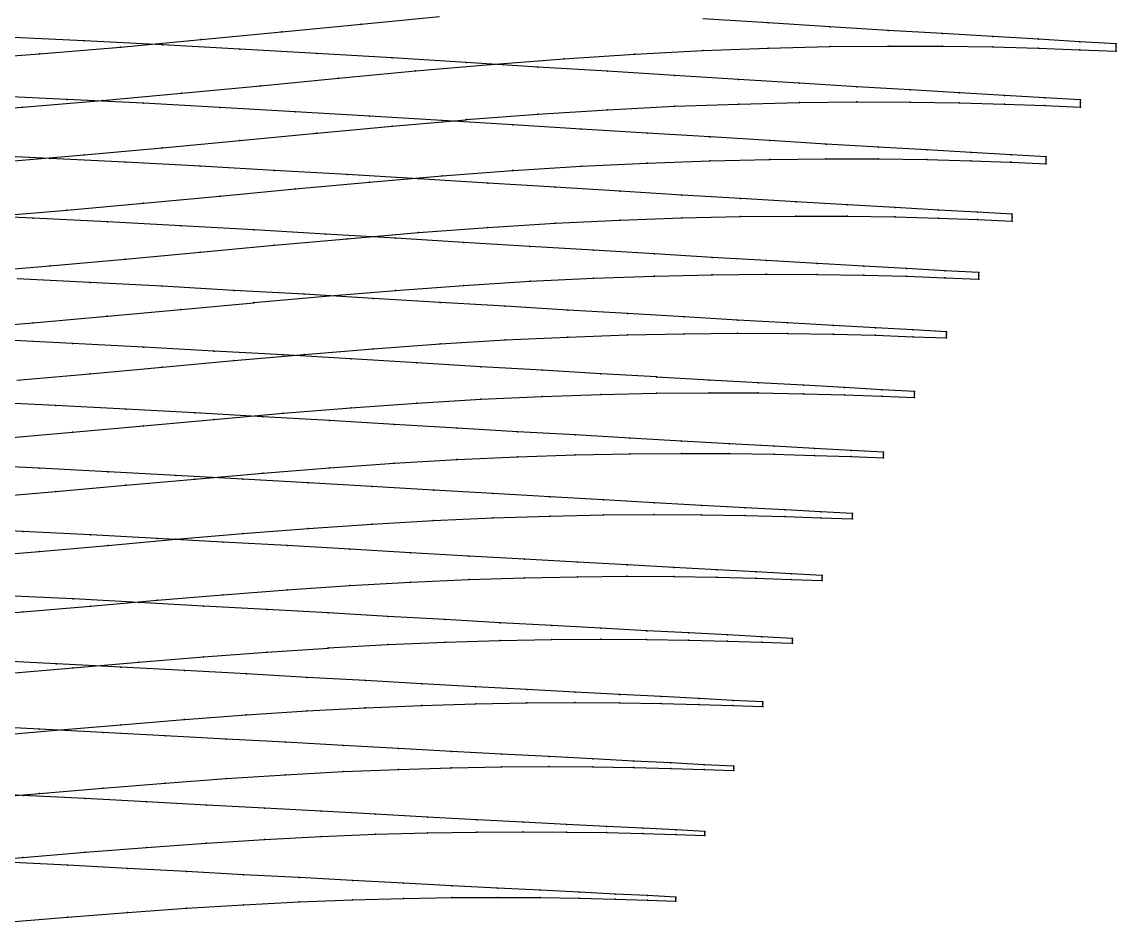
# Model space of a CAD drawing. Extents: x 0 to 4.67, y -4.5 to 1.66.
# Drawn here: x 1.291 to 2.391, y -2.957 to -2.052 of the extents above; entities that cross this region are included whole.
import ezdxf

# ---------------------------------------------------------------- set-up
doc = ezdxf.new("R2010")
doc.units = 0
doc.layers.get('0').update_dxf_attribs({"linetype": 'CONTINUOUS'})

msp = doc.modelspace()

# ---------------------------------------------------------------- linework, layer by layer
at = {"color": 4}
for points in [[(1.2121, -2.1437), (1.2918, -2.1379), (1.2919, -2.1379), (1.3718, -2.1312), (1.3719, -2.1312), (1.4517, -2.1239), (1.4517, -2.1239), (1.5311, -2.1163), (1.5311, -2.1163), (1.6095, -2.1087), (1.6096, -2.1087), (1.6867, -2.1014), (1.6868, -2.1014), (1.7623, -2.0949), (1.7624, -2.0949), (1.8359, -2.0892), (1.8359, -2.0892), (1.9071, -2.0845), (1.9072, -2.0845), (1.9756, -2.081), (1.9757, -2.081), (2.0412, -2.0785), (2.0412, -2.0785), (2.1033, -2.077), (2.1034, -2.077), (2.1619, -2.0764), (2.162, -2.0764), (2.2165, -2.0765), (2.2166, -2.0765), (2.267, -2.0773), (2.267, -2.0773), (2.313, -2.0785), (2.3131, -2.0785), (2.3544, -2.0801), (2.3545, -2.0801), (2.391, -2.0817), (2.391, -2.0773), (2.391, -2.0741), (2.3545, -2.072), (2.3131, -2.0695), (2.267, -2.0668), (2.267, -2.0668), (2.2166, -2.0638), (2.2166, -2.0638), (2.162, -2.0606), (2.162, -2.0606), (2.1034, -2.057), (2.1034, -2.057), (2.0412, -2.0531), (2.0412, -2.0531), (1.9757, -2.049)], [(1.2277, -2.0903), (1.3088, -2.0843), (1.3089, -2.0843), (1.3902, -2.0774), (1.3903, -2.0774), (1.4715, -2.0699), (1.4716, -2.0699), (1.5523, -2.0621), (1.5524, -2.0621), (1.6322, -2.0543), (1.6322, -2.0543), (1.7108, -2.0468)], [(1.2753, -2.1923), (1.3538, -2.1858), (1.3539, -2.1858), (1.4323, -2.1787), (1.4324, -2.1787), (1.5103, -2.1713), (1.5104, -2.1713), (1.5874, -2.1639), (1.5875, -2.1639), (1.6633, -2.1568), (1.6634, -2.1568), (1.7375, -2.1505), (1.7376, -2.1504), (1.8098, -2.1449), (1.8099, -2.1449), (1.8799, -2.1404), (1.8799, -2.1404), (1.9472, -2.137), (1.9473, -2.137), (2.0116, -2.1347), (2.0116, -2.1347), (2.0727, -2.1332), (2.0727, -2.1332), (2.1302, -2.1326), (2.1303, -2.1326), (2.1839, -2.1327), (2.1839, -2.1327), (2.2334, -2.1335), (2.2335, -2.1335), (2.2787, -2.1347), (2.2788, -2.1347), (2.3194, -2.1362), (2.3194, -2.1362), (2.3554, -2.1378), (2.3554, -2.1335), (2.3554, -2.1305), (2.3194, -2.1284), (2.2788, -2.126), (2.2335, -2.1234), (2.2335, -2.1234), (2.184, -2.1205), (2.1839, -2.1205), (2.1303, -2.1173), (2.1303, -2.1173), (2.0727, -2.1138), (2.0727, -2.1138), (2.0116, -2.11), (2.0116, -2.11), (1.9473, -2.106), (1.9473, -2.106), (1.8799, -2.1018), (1.8799, -2.1018), (1.8099, -2.0975), (1.8099, -2.0975), (1.7376, -2.093), (1.7376, -2.093), (1.6634, -2.0884), (1.6634, -2.0884), (1.5875, -2.0839), (1.5875, -2.0839), (1.5104, -2.0795), (1.5104, -2.0795), (1.4324, -2.0752), (1.4324, -2.0752), (1.3539, -2.0711), (1.3539, -2.0711), (1.2753, -2.0674)], [(1.2592, -2.2478), (1.3364, -2.2414), (1.3364, -2.2414), (1.4135, -2.2345), (1.4136, -2.2345), (1.4902, -2.2273), (1.4902, -2.2273), (1.566, -2.2201), (1.566, -2.2201), (1.6405, -2.2132), (1.6406, -2.2132), (1.7135, -2.207), (1.7136, -2.207), (1.7845, -2.2016), (1.7846, -2.2016), (1.8533, -2.1973), (1.8534, -2.1973), (1.9195, -2.194), (1.9196, -2.194), (1.9828, -2.1917), (1.9828, -2.1917), (2.0428, -2.1903), (2.0429, -2.1903), (2.0994, -2.1897), (2.0994, -2.1897), (2.1521, -2.1898), (2.1522, -2.1898), (2.2008, -2.1906), (2.2009, -2.1906), (2.2453, -2.1918), (2.2454, -2.1918), (2.2853, -2.1933), (2.2854, -2.1933), (2.3207, -2.1948), (2.3207, -2.1907), (2.3207, -2.1877), (2.2854, -2.1857), (2.2454, -2.1834), (2.2009, -2.1808), (2.2009, -2.1808), (2.1522, -2.178), (2.1522, -2.178), (2.0995, -2.1749), (2.0994, -2.1749), (2.0429, -2.1715), (2.0429, -2.1715), (1.9829, -2.1678), (1.9828, -2.1678), (1.9196, -2.1639), (1.9196, -2.1639), (1.8534, -2.1599), (1.8534, -2.1599), (1.7846, -2.1556), (1.7846, -2.1556), (1.7136, -2.1512), (1.7136, -2.1512), (1.6406, -2.1468), (1.6406, -2.1468), (1.566, -2.1424), (1.566, -2.1424), (1.4903, -2.1381), (1.4902, -2.1381), (1.4136, -2.1339), (1.4136, -2.1339), (1.3365, -2.13), (1.3364, -2.13), (1.2592, -2.1263)], [(1.2433, -2.3037), (1.3192, -2.2975), (1.3193, -2.2975), (1.395, -2.2908), (1.3951, -2.2908), (1.4703, -2.2837), (1.4704, -2.2837), (1.5448, -2.2767), (1.5449, -2.2767), (1.6181, -2.2701), (1.6181, -2.2701), (1.6898, -2.264), (1.6899, -2.264), (1.7596, -2.2588), (1.7597, -2.2588), (1.8272, -2.2546), (1.8273, -2.2546), (1.8922, -2.2514), (1.8923, -2.2514), (1.9544, -2.2492), (1.9545, -2.2492), (2.0134, -2.2479), (2.0135, -2.2479), (2.069, -2.2473), (2.0691, -2.2473), (2.1208, -2.2475), (2.1209, -2.2475), (2.1687, -2.2482), (2.1688, -2.2482), (2.2124, -2.2494), (2.2125, -2.2494), (2.2517, -2.2508), (2.2518, -2.2508), (2.2865, -2.2523), (2.2865, -2.2483), (2.2865, -2.2455), (2.2518, -2.2435), (2.2125, -2.2413), (2.1688, -2.2388), (2.1688, -2.2388), (2.1209, -2.2361), (2.1209, -2.2361), (2.0691, -2.233), (2.0691, -2.233), (2.0135, -2.2297), (2.0135, -2.2297), (1.9545, -2.2262), (1.9545, -2.2262), (1.8923, -2.2224), (1.8923, -2.2224), (1.8273, -2.2184), (1.8273, -2.2184), (1.7597, -2.2143), (1.7597, -2.2143), (1.6899, -2.21), (1.6899, -2.21), (1.6182, -2.2057), (1.6181, -2.2057), (1.5449, -2.2014), (1.5449, -2.2014), (1.4704, -2.1972), (1.4704, -2.1972), (1.3951, -2.1931), (1.3951, -2.1931), (1.3193, -2.1893), (1.3193, -2.1893), (1.2434, -2.1857)], [(1.228, -2.3606), (1.3025, -2.3546), (1.3026, -2.3546), (1.377, -2.348), (1.3771, -2.348), (1.451, -2.3412), (1.4511, -2.3412), (1.5243, -2.3344), (1.5243, -2.3343), (1.5963, -2.3279), (1.5963, -2.3279), (1.6667, -2.322), (1.6668, -2.322), (1.7354, -2.317), (1.7354, -2.317), (1.8018, -2.3129), (1.8019, -2.3129), (1.8657, -2.3098), (1.8658, -2.3098), (1.9268, -2.3077), (1.9269, -2.3077), (1.9848, -2.3064), (1.9849, -2.3064), (2.0394, -2.3058), (2.0395, -2.3058), (2.0904, -2.306), (2.0905, -2.306), (2.1374, -2.3068), (2.1375, -2.3068), (2.1804, -2.3079), (2.1805, -2.3079), (2.219, -2.3093), (2.2191, -2.3093), (2.2532, -2.3107), (2.2532, -2.3069), (2.2532, -2.3042), (2.2191, -2.3023), (2.1805, -2.3001), (2.1375, -2.2977), (2.1375, -2.2977), (2.0905, -2.295), (2.0905, -2.295), (2.0395, -2.2921), (2.0395, -2.2921), (1.9849, -2.2889), (1.9849, -2.2889), (1.9269, -2.2854), (1.9269, -2.2854), (1.8658, -2.2817), (1.8658, -2.2817), (1.8019, -2.2778), (1.8019, -2.2778), (1.7354, -2.2738), (1.7354, -2.2738), (1.6668, -2.2697), (1.6668, -2.2697), (1.5963, -2.2655), (1.5963, -2.2655), (1.5243, -2.2613), (1.5243, -2.2613), (1.4511, -2.2572), (1.4511, -2.2572), (1.3771, -2.2532), (1.3771, -2.2532), (1.3026, -2.2495), (1.3026, -2.2495), (1.228, -2.246)], [(1.2862, -2.4124), (1.3594, -2.406), (1.3595, -2.406), (1.4322, -2.3994), (1.4322, -2.3994), (1.5041, -2.3927), (1.5042, -2.3927), (1.5749, -2.3865), (1.575, -2.3864), (1.6442, -2.3808), (1.6442, -2.3808), (1.7116, -2.3759), (1.7117, -2.3759), (1.7769, -2.3719), (1.777, -2.3719), (1.8397, -2.369), (1.8398, -2.369), (1.8998, -2.3669), (1.8999, -2.3669), (1.9568, -2.3657), (1.9569, -2.3657), (2.0105, -2.3652), (2.0105, -2.3652), (2.0606, -2.3653), (2.0606, -2.3653), (2.1068, -2.3661), (2.1069, -2.3661), (2.149, -2.3672), (2.1491, -2.3672), (2.187, -2.3686), (2.187, -2.3686), (2.2206, -2.3699), (2.2206, -2.3663), (2.2206, -2.3637), (2.187, -2.3618), (2.1491, -2.3597), (2.1069, -2.3573), (2.1069, -2.3573), (2.0606, -2.3548), (2.0606, -2.3548), (2.0106, -2.3519), (2.0105, -2.3519), (1.9569, -2.3487), (1.9569, -2.3487), (1.8999, -2.3454), (1.8999, -2.3454), (1.8398, -2.3418), (1.8398, -2.3418), (1.777, -2.338), (1.777, -2.338), (1.7117, -2.3341), (1.7117, -2.3341), (1.6442, -2.3301), (1.6442, -2.3301), (1.575, -2.326), (1.575, -2.326), (1.5042, -2.322), (1.5042, -2.322), (1.4323, -2.3179), (1.4322, -2.3179), (1.3595, -2.3141), (1.3595, -2.3141), (1.2863, -2.3104)], [(1.2702, -2.4708), (1.3421, -2.4646), (1.3421, -2.4646), (1.4136, -2.4581), (1.4136, -2.4581), (1.4843, -2.4517), (1.4843, -2.4517), (1.5538, -2.4456), (1.5539, -2.4456), (1.6219, -2.4401), (1.622, -2.44), (1.6882, -2.4353), (1.6883, -2.4353), (1.7524, -2.4315), (1.7525, -2.4315), (1.8141, -2.4286), (1.8142, -2.4286), (1.8732, -2.4267), (1.8732, -2.4267), (1.9292, -2.4255), (1.9292, -2.4255), (1.9819, -2.425), (1.982, -2.425), (2.0312, -2.4252), (2.0312, -2.4252), (2.0766, -2.4259), (2.0767, -2.4259), (2.1181, -2.427), (2.1182, -2.427), (2.1554, -2.4283), (2.1555, -2.4283), (2.1884, -2.4296), (2.1884, -2.4262), (2.1884, -2.4237), (2.1555, -2.4219), (2.1182, -2.4198), (2.0767, -2.4175), (2.0767, -2.4175), (2.0312, -2.415), (2.0312, -2.415), (1.982, -2.4122), (1.982, -2.4122), (1.9293, -2.4092), (1.9292, -2.4091), (1.8732, -2.4059), (1.8732, -2.4059), (1.8142, -2.4024), (1.8142, -2.4024), (1.7525, -2.3988), (1.7525, -2.3988), (1.6883, -2.3949), (1.6883, -2.3949), (1.622, -2.391), (1.622, -2.391), (1.5539, -2.387), (1.5539, -2.387), (1.4844, -2.3831), (1.4843, -2.3831), (1.4137, -2.3792), (1.4136, -2.3792), (1.3421, -2.3754), (1.3421, -2.3754), (1.2702, -2.3719)], [(1.2545, -2.5302), (1.3252, -2.5242), (1.3253, -2.5242), (1.3955, -2.5179), (1.3956, -2.5179), (1.465, -2.5117), (1.465, -2.5117), (1.5334, -2.5058), (1.5334, -2.5058), (1.6003, -2.5004), (1.6004, -2.5004), (1.6654, -2.4959), (1.6655, -2.4958), (1.7285, -2.4922), (1.7286, -2.4921), (1.7892, -2.4894), (1.7893, -2.4894), (1.8472, -2.4875), (1.8473, -2.4875), (1.9023, -2.4863), (1.9024, -2.4863), (1.9542, -2.4859), (1.9542, -2.4859), (2.0025, -2.4861), (2.0026, -2.4861), (2.0472, -2.4868), (2.0473, -2.4868), (2.088, -2.4879), (2.088, -2.4879), (2.1246, -2.4892), (2.1247, -2.4892), (2.1571, -2.4904), (2.1571, -2.4871), (2.1571, -2.4847), (2.1247, -2.483), (2.088, -2.481), (2.0473, -2.4787), (2.0473, -2.4787), (2.0026, -2.4763), (2.0026, -2.4763), (1.9542, -2.4736), (1.9542, -2.4736), (1.9024, -2.4706), (1.9024, -2.4706), (1.8473, -2.4674), (1.8473, -2.4674), (1.7893, -2.4641), (1.7893, -2.4641), (1.7286, -2.4605), (1.7286, -2.4605), (1.6655, -2.4568), (1.6655, -2.4568), (1.6004, -2.453), (1.6004, -2.453), (1.5334, -2.4491), (1.5334, -2.4491), (1.4651, -2.4453), (1.465, -2.4453), (1.3956, -2.4415), (1.3956, -2.4415), (1.3253, -2.4378), (1.3253, -2.4378), (1.2546, -2.4343)], [(1.2391, -2.5903), (1.3086, -2.5845), (1.3087, -2.5845), (1.3777, -2.5784), (1.3777, -2.5784), (1.446, -2.5723), (1.446, -2.5723), (1.5132, -2.5666), (1.5132, -2.5666), (1.5789, -2.5614), (1.579, -2.5614), (1.643, -2.557), (1.643, -2.557), (1.705, -2.5534), (1.705, -2.5534), (1.7646, -2.5508), (1.7647, -2.5507), (1.8217, -2.5489), (1.8217, -2.5489), (1.8758, -2.5478), (1.8758, -2.5478), (1.9267, -2.5474), (1.9268, -2.5474), (1.9743, -2.5476), (1.9743, -2.5476), (2.0182, -2.5483), (2.0183, -2.5483), (2.0583, -2.5494), (2.0583, -2.5494), (2.0943, -2.5506), (2.0944, -2.5506), (2.1262, -2.5518), (2.1262, -2.5487), (2.1262, -2.5464), (2.0944, -2.5447), (2.0583, -2.5427), (2.0183, -2.5406), (2.0183, -2.5406), (1.9744, -2.5382), (1.9743, -2.5382), (1.9268, -2.5356), (1.9268, -2.5356), (1.8759, -2.5327), (1.8758, -2.5327), (1.8217, -2.5296), (1.8217, -2.5296), (1.7647, -2.5263), (1.7647, -2.5263), (1.7051, -2.5229), (1.705, -2.5229), (1.6431, -2.5193), (1.643, -2.5193), (1.579, -2.5156), (1.579, -2.5156), (1.5133, -2.5118), (1.5132, -2.5118), (1.4461, -2.5081), (1.446, -2.508), (1.3778, -2.5044), (1.3777, -2.5044), (1.3087, -2.5008), (1.3087, -2.5008), (1.2392, -2.4974)], [(1.2239, -2.651), (1.2922, -2.6454), (1.2922, -2.6454), (1.3601, -2.6394), (1.3601, -2.6394), (1.4272, -2.6336), (1.4273, -2.6336), (1.4933, -2.628), (1.4933, -2.628), (1.5579, -2.623), (1.5579, -2.623), (1.6208, -2.6187), (1.6209, -2.6187), (1.6818, -2.6153), (1.6818, -2.6153), (1.7404, -2.6127), (1.7404, -2.6127), (1.7964, -2.6109), (1.7965, -2.6109), (1.8496, -2.6099), (1.8497, -2.6099), (1.8997, -2.6095), (1.8997, -2.6095), (1.9464, -2.6097), (1.9465, -2.6097), (1.9896, -2.6104), (1.9896, -2.6104), (2.0289, -2.6115), (2.029, -2.6115), (2.0643, -2.6126), (2.0644, -2.6126), (2.0957, -2.6138), (2.0957, -2.6108), (2.0957, -2.6086), (2.0644, -2.6069), (2.029, -2.6051), (1.9896, -2.603), (1.9896, -2.603), (1.9465, -2.6007), (1.9465, -2.6007), (1.8998, -2.5981), (1.8997, -2.5981), (1.8497, -2.5953), (1.8497, -2.5953), (1.7965, -2.5923), (1.7965, -2.5923), (1.7404, -2.5892), (1.7404, -2.5892), (1.6818, -2.5858), (1.6818, -2.5858), (1.6209, -2.5823), (1.6209, -2.5823), (1.558, -2.5787), (1.5579, -2.5787), (1.4933, -2.5751), (1.4933, -2.5751), (1.4273, -2.5714), (1.4273, -2.5714), (1.3602, -2.5678), (1.3601, -2.5678), (1.2923, -2.5643), (1.2922, -2.5643), (1.224, -2.5611)], [(1.2762, -2.7074), (1.3429, -2.7016), (1.3429, -2.7016), (1.4088, -2.6959), (1.4089, -2.6959), (1.4737, -2.6905), (1.4738, -2.6905), (1.5373, -2.6857), (1.5373, -2.6857), (1.5991, -2.6816), (1.5992, -2.6815), (1.659, -2.6782), (1.6591, -2.6782), (1.7166, -2.6758), (1.7167, -2.6757), (1.7717, -2.6741), (1.7717, -2.6741), (1.8239, -2.6731), (1.824, -2.6731), (1.8732, -2.6727), (1.8732, -2.6727), (1.9191, -2.673), (1.9191, -2.673), (1.9615, -2.6736), (1.9616, -2.6736), (2.0002, -2.6746), (2.0003, -2.6746), (2.035, -2.6758), (2.0351, -2.6758), (2.0658, -2.6769), (2.0658, -2.6741), (2.0658, -2.672), (2.0351, -2.6704), (2.0003, -2.6685), (1.9616, -2.6665), (1.9616, -2.6665), (1.9192, -2.6643), (1.9191, -2.6643), (1.8732, -2.6618), (1.8732, -2.6618), (1.824, -2.6591), (1.824, -2.6591), (1.7718, -2.6562), (1.7717, -2.6562), (1.7167, -2.6531), (1.7167, -2.6531), (1.6591, -2.6498), (1.6591, -2.6498), (1.5992, -2.6464), (1.5992, -2.6464), (1.5373, -2.6429), (1.5373, -2.6429), (1.4738, -2.6394), (1.4738, -2.6394), (1.4089, -2.6358), (1.4089, -2.6358), (1.343, -2.6323), (1.3429, -2.6323), (1.2762, -2.629)], [(1.2603, -2.7699), (1.3258, -2.7643), (1.3258, -2.7643), (1.3906, -2.7588), (1.3907, -2.7588), (1.4544, -2.7536), (1.4545, -2.7536), (1.5168, -2.7489), (1.5169, -2.7489), (1.5776, -2.7449), (1.5776, -2.7449), (1.6364, -2.7417), (1.6365, -2.7417), (1.693, -2.7393), (1.6931, -2.7393), (1.7471, -2.7377), (1.7472, -2.7377), (1.7985, -2.7368), (1.7986, -2.7368), (1.8469, -2.7365), (1.8469, -2.7365), (1.892, -2.7367), (1.892, -2.7367), (1.9337, -2.7374), (1.9337, -2.7374), (1.9717, -2.7383), (1.9717, -2.7383), (2.0059, -2.7395), (2.0059, -2.7395), (2.0361, -2.7405), (2.0361, -2.7378), (2.0361, -2.7358), (2.0059, -2.7343), (1.9717, -2.7325), (1.9337, -2.7305), (1.9337, -2.7305), (1.8921, -2.7283), (1.892, -2.7283), (1.8469, -2.726), (1.8469, -2.726), (1.7986, -2.7233), (1.7986, -2.7233), (1.7472, -2.7205), (1.7472, -2.7205), (1.6931, -2.7175), (1.6931, -2.7175), (1.6365, -2.7144), (1.6365, -2.7144), (1.5777, -2.7111), (1.5776, -2.7111), (1.5169, -2.7077), (1.5169, -2.7077), (1.4545, -2.7042), (1.4545, -2.7042), (1.3907, -2.7008), (1.3907, -2.7008), (1.3259, -2.6974), (1.3258, -2.6974), (1.2603, -2.6941)], [(1.2446, -2.8332), (1.3089, -2.8278), (1.309, -2.8278), (1.3726, -2.8224), (1.3726, -2.8224), (1.4352, -2.8174), (1.4353, -2.8174), (1.4966, -2.8129), (1.4966, -2.8128), (1.5563, -2.809), (1.5563, -2.809), (1.6141, -2.8059), (1.6141, -2.8059), (1.6697, -2.8036), (1.6698, -2.8036), (1.7228, -2.8021), (1.7229, -2.8021), (1.7733, -2.8012), (1.7734, -2.8012), (1.8208, -2.8009), (1.8209, -2.8009), (1.8652, -2.8011), (1.8652, -2.8011), (1.9061, -2.8018), (1.9062, -2.8018), (1.9434, -2.8028), (1.9435, -2.8028), (1.977, -2.8038), (1.9771, -2.8038), (2.0068, -2.8049), (2.0068, -2.8023), (2.0068, -2.8004), (1.9771, -2.7989), (1.9435, -2.7972), (1.9062, -2.7953), (1.9062, -2.7953), (1.8652, -2.7931), (1.8652, -2.7931), (1.8209, -2.7908), (1.8209, -2.7908), (1.7734, -2.7883), (1.7734, -2.7883), (1.7229, -2.7856), (1.7229, -2.7856), (1.6698, -2.7827), (1.6698, -2.7827), (1.6141, -2.7796), (1.6141, -2.7796), (1.5563, -2.7764), (1.5563, -2.7764), (1.4966, -2.7731), (1.4966, -2.7731), (1.4353, -2.7698), (1.4353, -2.7698), (1.3727, -2.7664), (1.3726, -2.7664), (1.309, -2.7631), (1.309, -2.7631), (1.2446, -2.7599)], [(1.2289, -2.8974), (1.2922, -2.8922), (1.2922, -2.8922), (1.3547, -2.887), (1.3548, -2.887), (1.4163, -2.8822), (1.4163, -2.8822), (1.4765, -2.8778), (1.4766, -2.8778), (1.5351, -2.8741), (1.5352, -2.8741), (1.5919, -2.8711), (1.592, -2.8711), (1.6465, -2.8689), (1.6466, -2.8689), (1.6988, -2.8674), (1.6988, -2.8674), (1.7483, -2.8666), (1.7484, -2.8666), (1.795, -2.8663), (1.7951, -2.8663), (1.8385, -2.8666), (1.8386, -2.8666), (1.8788, -2.8672), (1.8788, -2.8672), (1.9154, -2.8681), (1.9155, -2.8681), (1.9484, -2.8692), (1.9485, -2.8692), (1.9776, -2.8702), (1.9776, -2.8678), (1.9776, -2.866), (1.9485, -2.8645), (1.9155, -2.8628), (1.8788, -2.861), (1.8788, -2.861), (1.8386, -2.8589), (1.8386, -2.8589), (1.7951, -2.8567), (1.7951, -2.8567), (1.7484, -2.8542), (1.7484, -2.8542), (1.6988, -2.8516), (1.6988, -2.8516), (1.6466, -2.8488), (1.6466, -2.8488), (1.592, -2.8458), (1.592, -2.8458), (1.5352, -2.8427), (1.5352, -2.8427), (1.4766, -2.8395), (1.4766, -2.8395), (1.4163, -2.8362), (1.4163, -2.8362), (1.3548, -2.833), (1.3548, -2.833), (1.2922, -2.8298), (1.2922, -2.8298), (1.229, -2.8267)], [(1.2755, -2.9572), (1.3369, -2.9522), (1.3369, -2.9522), (1.3973, -2.9475), (1.3974, -2.9475), (1.4565, -2.9433), (1.4565, -2.9432), (1.514, -2.9397), (1.5141, -2.9397), (1.5698, -2.9368), (1.5699, -2.9368), (1.6234, -2.9347), (1.6235, -2.9347), (1.6747, -2.9333), (1.6748, -2.9333), (1.7234, -2.9325), (1.7234, -2.9325), (1.7692, -2.9323), (1.7693, -2.9323), (1.812, -2.9325), (1.812, -2.9325), (1.8515, -2.9332), (1.8515, -2.9332), (1.8875, -2.9341), (1.8876, -2.9341), (1.9199, -2.9351), (1.92, -2.9351), (1.9486, -2.936), (1.9486, -2.9337), (1.9486, -2.932), (1.92, -2.9306), (1.8876, -2.929), (1.8515, -2.9272), (1.8515, -2.9272), (1.812, -2.9252), (1.812, -2.9252), (1.7693, -2.9231), (1.7693, -2.9231), (1.7235, -2.9207), (1.7234, -2.9207), (1.6748, -2.9181), (1.6748, -2.9181), (1.6235, -2.9154), (1.6235, -2.9154), (1.5699, -2.9125), (1.5699, -2.9125), (1.5141, -2.9095), (1.5141, -2.9095), (1.4565, -2.9064), (1.4565, -2.9064), (1.3974, -2.9033), (1.3974, -2.9033), (1.337, -2.9001), (1.3369, -2.9001), (1.2755, -2.897)]]:
    msp.add_lwpolyline(points, dxfattribs=at)
at = {"color": 2}
for p in [(1.6322, -2.0543, 36.2196), (1.6322, -2.0543, 36.2196), (2.0412, -2.0531, 37.1762), (2.0412, -2.0531, 37.1762), (1.5523, -2.0621, 36.2196), (1.5524, -2.0621, 36.2196), (2.1034, -2.057, 37.1762), (2.1034, -2.057, 37.1762), (2.162, -2.0606, 37.1762), (2.162, -2.0606, 37.1762), (2.2166, -2.0638, 37.1762), (2.2166, -2.0638, 37.1762), (2.267, -2.0668, 37.1762), (2.267, -2.0668, 37.1762), (1.3539, -2.0711, 38.1453), (1.3539, -2.0711, 38.1453), (1.3902, -2.0774, 36.2196), (1.3903, -2.0774, 36.2196), (1.4324, -2.0752, 38.1453), (1.4324, -2.0752, 38.1453), (1.4715, -2.0699, 36.2196), (1.4716, -2.0699, 36.2196), (2.0412, -2.0785, 37.1762), (2.0412, -2.0785, 37.1762), (2.1033, -2.077, 37.1762), (2.1034, -2.077, 37.1762), (2.1619, -2.0764, 37.1762), (2.162, -2.0764, 37.1762), (2.2165, -2.0765, 37.1762), (2.2166, -2.0765, 37.1762), (2.267, -2.0773, 37.1762), (2.267, -2.0773, 37.1762), (2.313, -2.0785, 37.1762), (2.3131, -2.0695, 37.1762), (2.3131, -2.0785, 37.1762), (2.3545, -2.072, 37.1762), (2.391, -2.0741, 37.1762), (2.391, -2.0773, 37.1762), (1.3088, -2.0843, 36.2196), (1.3089, -2.0843, 36.2196), (1.5104, -2.0795, 38.1453), (1.5104, -2.0795, 38.1453), (1.5875, -2.0839, 38.1453), (1.5875, -2.0839, 38.1453), (1.6634, -2.0884, 38.1453), (1.6634, -2.0884, 38.1453), (1.8359, -2.0892, 37.1762), (1.8359, -2.0892, 37.1762), (1.9071, -2.0845, 37.1762), (1.9072, -2.0845, 37.1762), (1.9756, -2.081, 37.1762), (1.9757, -2.081, 37.1762), (2.3544, -2.0801, 37.1762), (2.3545, -2.0801, 37.1762), (2.391, -2.0817, 37.1762), (1.7376, -2.093, 38.1453), (1.7376, -2.093, 38.1453), (1.7623, -2.0949, 37.1762), (1.7624, -2.0949, 37.1762), (1.8099, -2.0975, 38.1453), (1.8099, -2.0975, 38.1453), (1.6095, -2.1087, 37.1762), (1.6096, -2.1087, 37.1762), (1.6867, -2.1014, 37.1762), (1.6868, -2.1014, 37.1762), (1.8799, -2.1018, 38.1453), (1.8799, -2.1018, 38.1453), (1.9473, -2.106, 38.1453), (1.9473, -2.106, 38.1453), (2.0116, -2.11, 38.1453), (2.0116, -2.11, 38.1453), (1.5311, -2.1163, 37.1762), (1.5311, -2.1163, 37.1762), (2.0727, -2.1138, 38.1453), (2.0727, -2.1138, 38.1453), (2.1303, -2.1173, 38.1453), (2.1303, -2.1173, 38.1453), (2.1839, -2.1205, 38.1453), (2.184, -2.1205, 38.1453), (1.3364, -2.13, 39.1268), (1.3365, -2.13, 39.1268), (1.3718, -2.1312, 37.1762), (1.3719, -2.1312, 37.1762), (1.4517, -2.1239, 37.1762), (1.4517, -2.1239, 37.1762), (2.0727, -2.1332, 38.1453), (2.0727, -2.1332, 38.1453), (2.1302, -2.1326, 38.1453), (2.1303, -2.1326, 38.1453), (2.1839, -2.1327, 38.1453), (2.1839, -2.1327, 38.1453), (2.2334, -2.1335, 38.1453), (2.2335, -2.1234, 38.1453), (2.2335, -2.1234, 38.1453), (2.2335, -2.1335, 38.1453), (2.2788, -2.126, 38.1453), (2.3194, -2.1284, 38.1453), (2.3554, -2.1305, 38.1453), (2.3554, -2.1335, 38.1453), (1.2918, -2.1379, 37.1762), (1.2919, -2.1379, 37.1762), (1.4136, -2.1339, 39.1268), (1.4136, -2.1339, 39.1268), (1.4902, -2.1381, 39.1268), (1.4903, -2.1381, 39.1268), (1.566, -2.1424, 39.1268), (1.566, -2.1424, 39.1268), (1.8799, -2.1404, 38.1453), (1.8799, -2.1404, 38.1453), (1.9472, -2.137, 38.1453), (1.9473, -2.137, 38.1453), (2.0116, -2.1347, 38.1453), (2.0116, -2.1347, 38.1453), (2.2787, -2.1347, 38.1453), (2.2788, -2.1347, 38.1453), (2.3194, -2.1362, 38.1453), (2.3194, -2.1362, 38.1453), (2.3554, -2.1378, 38.1453), (1.6406, -2.1468, 39.1268), (1.6406, -2.1468, 39.1268), (1.7136, -2.1512, 39.1268), (1.7136, -2.1512, 39.1268), (1.7375, -2.1505, 38.1453), (1.7376, -2.1504, 38.1453), (1.7846, -2.1556, 39.1268), (1.7846, -2.1556, 39.1268), (1.8098, -2.1449, 38.1453), (1.8099, -2.1449, 38.1453), (1.5874, -2.1639, 38.1453), (1.5875, -2.1639, 38.1453), (1.6633, -2.1568, 38.1453), (1.6634, -2.1568, 38.1453), (1.8534, -2.1599, 39.1268), (1.8534, -2.1599, 39.1268), (1.9196, -2.1639, 39.1268), (1.9196, -2.1639, 39.1268), (1.5103, -2.1713, 38.1453), (1.5104, -2.1713, 38.1453), (1.9828, -2.1678, 39.1268), (1.9829, -2.1678, 39.1268), (2.0429, -2.1715, 39.1268), (2.0429, -2.1715, 39.1268), (2.0994, -2.1749, 39.1268), (2.0995, -2.1749, 39.1268), (1.3538, -2.1858, 38.1453), (1.3539, -2.1858, 38.1453), (1.4323, -2.1787, 38.1453), (1.4324, -2.1787, 38.1453), (2.1522, -2.178, 39.1268), (2.1522, -2.178, 39.1268), (2.2009, -2.1808, 39.1268), (2.2009, -2.1808, 39.1268), (2.2454, -2.1834, 39.1268), (2.2854, -2.1857, 39.1268), (2.3207, -2.1877, 39.1268), (1.3193, -2.1893, 40.1208), (1.3193, -2.1893, 40.1208), (1.3951, -2.1931, 40.1208), (1.3951, -2.1931, 40.1208), (1.4704, -2.1972, 40.1208), (1.4704, -2.1972, 40.1208), (1.8533, -2.1973, 39.1268), (1.8534, -2.1973, 39.1268), (1.9195, -2.194, 39.1268), (1.9196, -2.194, 39.1268), (1.9828, -2.1917, 39.1268), (1.9828, -2.1917, 39.1268), (2.0428, -2.1903, 39.1268), (2.0429, -2.1903, 39.1268), (2.0994, -2.1897, 39.1268), (2.0994, -2.1897, 39.1268), (2.1521, -2.1898, 39.1268), (2.1522, -2.1898, 39.1268), (2.2008, -2.1906, 39.1268), (2.2009, -2.1906, 39.1268), (2.2453, -2.1918, 39.1268), (2.2454, -2.1918, 39.1268), (2.2853, -2.1933, 39.1268), (2.2854, -2.1933, 39.1268), (2.3207, -2.1907, 39.1268), (2.3207, -2.1948, 39.1268), (1.5449, -2.2014, 40.1208), (1.5449, -2.2014, 40.1208), (1.6181, -2.2057, 40.1208), (1.6182, -2.2057, 40.1208), (1.6899, -2.21, 40.1208), (1.6899, -2.21, 40.1208), (1.7135, -2.207, 39.1268), (1.7136, -2.207, 39.1268), (1.7845, -2.2016, 39.1268), (1.7846, -2.2016, 39.1268), (1.566, -2.2201, 39.1268), (1.566, -2.2201, 39.1268), (1.6405, -2.2132, 39.1268), (1.6406, -2.2132, 39.1268), (1.7597, -2.2143, 40.1208), (1.7597, -2.2143, 40.1208), (1.8273, -2.2184, 40.1208), (1.8273, -2.2184, 40.1208), (1.4902, -2.2273, 39.1268), (1.4902, -2.2273, 39.1268), (1.8923, -2.2224, 40.1208), (1.8923, -2.2224, 40.1208), (1.9545, -2.2262, 40.1208), (1.9545, -2.2262, 40.1208), (2.0135, -2.2297, 40.1208), (2.0135, -2.2297, 40.1208), (1.3364, -2.2414, 39.1268), (1.3364, -2.2414, 39.1268), (1.4135, -2.2345, 39.1268), (1.4136, -2.2345, 39.1268), (2.0691, -2.233, 40.1208), (2.0691, -2.233, 40.1208), (2.1209, -2.2361, 40.1208), (2.1209, -2.2361, 40.1208), (2.1688, -2.2388, 40.1208), (2.1688, -2.2388, 40.1208), (2.2125, -2.2413, 40.1208), (2.2518, -2.2435, 40.1208), (1.3026, -2.2495, 41.1273), (1.3026, -2.2495, 41.1273), (1.3771, -2.2532, 41.1273), (1.3771, -2.2532, 41.1273), (1.8272, -2.2546, 40.1208), (1.8273, -2.2546, 40.1208), (1.8922, -2.2514, 40.1208), (1.8923, -2.2514, 40.1208), (1.9544, -2.2492, 40.1208), (1.9545, -2.2492, 40.1208), (2.0134, -2.2479, 40.1208), (2.0135, -2.2479, 40.1208), (2.069, -2.2473, 40.1208), (2.0691, -2.2473, 40.1208), (2.1208, -2.2475, 40.1208), (2.1209, -2.2475, 40.1208), (2.1687, -2.2482, 40.1208), (2.1688, -2.2482, 40.1208), (2.2124, -2.2494, 40.1208), (2.2125, -2.2494, 40.1208), (2.2517, -2.2508, 40.1208), (2.2518, -2.2508, 40.1208), (2.2865, -2.2455, 40.1208), (2.2865, -2.2483, 40.1208), (2.2865, -2.2523, 40.1208), (1.4511, -2.2572, 41.1273), (1.4511, -2.2572, 41.1273), (1.5243, -2.2613, 41.1273), (1.5243, -2.2613, 41.1273), (1.5963, -2.2655, 41.1273), (1.5963, -2.2655, 41.1273), (1.6898, -2.264, 40.1208), (1.6899, -2.264, 40.1208), (1.7596, -2.2588, 40.1208), (1.7597, -2.2588, 40.1208), (1.6181, -2.2701, 40.1208), (1.6181, -2.2701, 40.1208), (1.6668, -2.2697, 41.1273), (1.6668, -2.2697, 41.1273), (1.7354, -2.2738, 41.1273), (1.7354, -2.2738, 41.1273), (1.4703, -2.2837, 40.1208), (1.4704, -2.2837, 40.1208), (1.5448, -2.2767, 40.1208), (1.5449, -2.2767, 40.1208), (1.8019, -2.2778, 41.1273), (1.8019, -2.2778, 41.1273), (1.8658, -2.2817, 41.1273), (1.8658, -2.2817, 41.1273), (1.9269, -2.2854, 41.1273), (1.9269, -2.2854, 41.1273), (1.3192, -2.2975, 40.1208), (1.3193, -2.2975, 40.1208), (1.395, -2.2908, 40.1208), (1.3951, -2.2908, 40.1208), (1.9849, -2.2889, 41.1273), (1.9849, -2.2889, 41.1273), (2.0395, -2.2921, 41.1273), (2.0395, -2.2921, 41.1273), (2.0905, -2.295, 41.1273), (2.0905, -2.295, 41.1273), (2.1375, -2.2977, 41.1273), (2.1375, -2.2977, 41.1273), (1.9268, -2.3077, 41.1273), (1.9269, -2.3077, 41.1273), (1.9848, -2.3064, 41.1273), (1.9849, -2.3064, 41.1273), (2.0394, -2.3058, 41.1273), (2.0395, -2.3058, 41.1273), (2.0904, -2.306, 41.1273), (2.0905, -2.306, 41.1273), (2.1374, -2.3068, 41.1273), (2.1375, -2.3068, 41.1273), (2.1804, -2.3079, 41.1273), (2.1805, -2.3001, 41.1273), (2.1805, -2.3079, 41.1273), (2.219, -2.3093, 41.1273), (2.2191, -2.3023, 41.1273), (2.2191, -2.3093, 41.1273), (2.2532, -2.3042, 41.1273), (2.2532, -2.3069, 41.1273), (1.3595, -2.3141, 42.1462), (1.3595, -2.3141, 42.1462), (1.4322, -2.3179, 42.1462), (1.4323, -2.3179, 42.1462), (1.7354, -2.317, 41.1273), (1.7354, -2.317, 41.1273), (1.8018, -2.3129, 41.1273), (1.8019, -2.3129, 41.1273), (1.8657, -2.3098, 41.1273), (1.8658, -2.3098, 41.1273), (2.2532, -2.3107, 41.1273), (1.5042, -2.322, 42.1462), (1.5042, -2.322, 42.1462), (1.575, -2.326, 42.1462), (1.575, -2.326, 42.1462), (1.5963, -2.3279, 41.1273), (1.5963, -2.3279, 41.1273), (1.6442, -2.3301, 42.1462), (1.6442, -2.3301, 42.1462), (1.6667, -2.322, 41.1273), (1.6668, -2.322, 41.1273), (1.451, -2.3412, 41.1273), (1.4511, -2.3412, 41.1273), (1.5243, -2.3343, 41.1273), (1.5243, -2.3344, 41.1273), (1.7117, -2.3341, 42.1462), (1.7117, -2.3341, 42.1462), (1.777, -2.338, 42.1462), (1.777, -2.338, 42.1462), (1.8398, -2.3418, 42.1462), (1.8398, -2.3418, 42.1462), (1.377, -2.348, 41.1273), (1.3771, -2.348, 41.1273), (1.8999, -2.3454, 42.1462), (1.8999, -2.3454, 42.1462), (1.9569, -2.3487, 42.1462), (1.9569, -2.3487, 42.1462), (2.0105, -2.3519, 42.1462), (2.0106, -2.3519, 42.1462), (1.3025, -2.3546, 41.1273), (1.3026, -2.3546, 41.1273), (2.0606, -2.3548, 42.1462), (2.0606, -2.3548, 42.1462), (2.1069, -2.3573, 42.1462), (2.1069, -2.3573, 42.1462), (2.1491, -2.3597, 42.1462), (2.187, -2.3618, 42.1462), (2.2206, -2.3637, 42.1462), (1.3421, -2.3754, 43.1776), (1.3421, -2.3754, 43.1776), (1.7769, -2.3719, 42.1462), (1.777, -2.3719, 42.1462), (1.8397, -2.369, 42.1462), (1.8398, -2.369, 42.1462), (1.8998, -2.3669, 42.1462), (1.8999, -2.3669, 42.1462), (1.9568, -2.3657, 42.1462), (1.9569, -2.3657, 42.1462), (2.0105, -2.3652, 42.1462), (2.0105, -2.3652, 42.1462), (2.0606, -2.3653, 42.1462), (2.0606, -2.3653, 42.1462), (2.1068, -2.3661, 42.1462), (2.1069, -2.3661, 42.1462), (2.149, -2.3672, 42.1462), (2.1491, -2.3672, 42.1462), (2.187, -2.3686, 42.1462), (2.187, -2.3686, 42.1462), (2.2206, -2.3663, 42.1462), (2.2206, -2.3699, 42.1462), (1.4136, -2.3792, 43.1776), (1.4137, -2.3792, 43.1776), (1.4843, -2.3831, 43.1776), (1.4844, -2.3831, 43.1776), (1.5749, -2.3865, 42.1462), (1.575, -2.3864, 42.1462), (1.6442, -2.3808, 42.1462), (1.6442, -2.3808, 42.1462), (1.7116, -2.3759, 42.1462), (1.7117, -2.3759, 42.1462), (1.5041, -2.3927, 42.1462), (1.5042, -2.3927, 42.1462), (1.5539, -2.387, 43.1776), (1.5539, -2.387, 43.1776), (1.622, -2.391, 43.1776), (1.622, -2.391, 43.1776), (1.6883, -2.3949, 43.1776), (1.6883, -2.3949, 43.1776), (1.3594, -2.406, 42.1462), (1.3595, -2.406, 42.1462), (1.4322, -2.3994, 42.1462), (1.4322, -2.3994, 42.1462), (1.7525, -2.3988, 43.1776), (1.7525, -2.3988, 43.1776), (1.8142, -2.4024, 43.1776), (1.8142, -2.4024, 43.1776), (1.8732, -2.4059, 43.1776), (1.8732, -2.4059, 43.1776), (1.9292, -2.4091, 43.1776), (1.9293, -2.4092, 43.1776), (1.982, -2.4122, 43.1776), (1.982, -2.4122, 43.1776), (2.0312, -2.415, 43.1776), (2.0312, -2.415, 43.1776), (2.0767, -2.4175, 43.1776), (2.0767, -2.4175, 43.1776), (1.8141, -2.4286, 43.1776), (1.8142, -2.4286, 43.1776), (1.8732, -2.4267, 43.1776), (1.8732, -2.4267, 43.1776), (1.9292, -2.4255, 43.1776), (1.9292, -2.4255, 43.1776), (1.9819, -2.425, 43.1776), (1.982, -2.425, 43.1776), (2.0312, -2.4252, 43.1776), (2.0312, -2.4252, 43.1776), (2.0766, -2.4259, 43.1776), (2.0767, -2.4259, 43.1776), (2.1181, -2.427, 43.1776), (2.1182, -2.4198, 43.1776), (2.1182, -2.427, 43.1776), (2.1554, -2.4283, 43.1776), (2.1555, -2.4219, 43.1776), (2.1555, -2.4283, 43.1776), (2.1884, -2.4237, 43.1776), (2.1884, -2.4262, 43.1776), (2.1884, -2.4296, 43.1776), (1.3253, -2.4378, 44.2215), (1.3253, -2.4378, 44.2215), (1.3956, -2.4415, 44.2215), (1.3956, -2.4415, 44.2215), (1.6219, -2.4401, 43.1776), (1.622, -2.44, 43.1776), (1.6882, -2.4353, 43.1776), (1.6883, -2.4353, 43.1776), (1.7524, -2.4315, 43.1776), (1.7525, -2.4315, 43.1776), (1.465, -2.4453, 44.2215), (1.4651, -2.4453, 44.2215), (1.4843, -2.4517, 43.1776), (1.4843, -2.4517, 43.1776), (1.5334, -2.4491, 44.2215), (1.5334, -2.4491, 44.2215), (1.5538, -2.4456, 43.1776), (1.5539, -2.4456, 43.1776), (1.4136, -2.4581, 43.1776), (1.4136, -2.4581, 43.1776), (1.6004, -2.453, 44.2215), (1.6004, -2.453, 44.2215), (1.6655, -2.4568, 44.2215), (1.6655, -2.4568, 44.2215), (1.7286, -2.4605, 44.2215), (1.7286, -2.4605, 44.2215), (1.3421, -2.4646, 43.1776), (1.3421, -2.4646, 43.1776), (1.7893, -2.4641, 44.2215), (1.7893, -2.4641, 44.2215), (1.8473, -2.4674, 44.2215), (1.8473, -2.4674, 44.2215), (1.9024, -2.4706, 44.2215), (1.9024, -2.4706, 44.2215), (1.9542, -2.4736, 44.2215), (1.9542, -2.4736, 44.2215), (2.0026, -2.4763, 44.2215), (2.0026, -2.4763, 44.2215), (2.0473, -2.4787, 44.2215), (2.0473, -2.4787, 44.2215), (2.088, -2.481, 44.2215), (2.1247, -2.483, 44.2215), (2.1571, -2.4847, 44.2215), (1.6654, -2.4959, 44.2215), (1.6655, -2.4958, 44.2215), (1.7285, -2.4922, 44.2215), (1.7286, -2.4921, 44.2215), (1.7892, -2.4894, 44.2215), (1.7893, -2.4894, 44.2215), (1.8472, -2.4875, 44.2215), (1.8473, -2.4875, 44.2215), (1.9023, -2.4863, 44.2215), (1.9024, -2.4863, 44.2215), (1.9542, -2.4859, 44.2215), (1.9542, -2.4859, 44.2215), (2.0025, -2.4861, 44.2215), (2.0026, -2.4861, 44.2215), (2.0472, -2.4868, 44.2215), (2.0473, -2.4868, 44.2215), (2.088, -2.4879, 44.2215), (2.088, -2.4879, 44.2215), (2.1246, -2.4892, 44.2215), (2.1247, -2.4892, 44.2215), (2.1571, -2.4871, 44.2215), (2.1571, -2.4904, 44.2215), (1.3087, -2.5008, 45.2778), (1.3087, -2.5008, 45.2778), (1.3777, -2.5044, 45.2778), (1.3778, -2.5044, 45.2778), (1.5334, -2.5058, 44.2215), (1.5334, -2.5058, 44.2215), (1.6003, -2.5004, 44.2215), (1.6004, -2.5004, 44.2215), (1.3955, -2.5179, 44.2215), (1.3956, -2.5179, 44.2215), (1.446, -2.508, 45.2778), (1.4461, -2.5081, 45.2778), (1.465, -2.5117, 44.2215), (1.465, -2.5117, 44.2215), (1.5132, -2.5118, 45.2778), (1.5133, -2.5118, 45.2778), (1.579, -2.5156, 45.2778), (1.579, -2.5156, 45.2778), (1.3252, -2.5242, 44.2215), (1.3253, -2.5242, 44.2215), (1.643, -2.5193, 45.2778), (1.6431, -2.5193, 45.2778), (1.705, -2.5229, 45.2778), (1.7051, -2.5229, 45.2778), (1.7647, -2.5263, 45.2778), (1.7647, -2.5263, 45.2778), (1.8217, -2.5296, 45.2778), (1.8217, -2.5296, 45.2778), (1.8758, -2.5327, 45.2778), (1.8759, -2.5327, 45.2778), (1.9268, -2.5356, 45.2778), (1.9268, -2.5356, 45.2778), (1.9743, -2.5382, 45.2778), (1.9744, -2.5382, 45.2778), (2.0183, -2.5406, 45.2778), (2.0183, -2.5406, 45.2778), (1.7646, -2.5508, 45.2778), (1.7647, -2.5507, 45.2778), (1.8217, -2.5489, 45.2778), (1.8217, -2.5489, 45.2778), (1.8758, -2.5478, 45.2778), (1.8758, -2.5478, 45.2778), (1.9267, -2.5474, 45.2778), (1.9268, -2.5474, 45.2778), (1.9743, -2.5476, 45.2778), (1.9743, -2.5476, 45.2778), (2.0182, -2.5483, 45.2778), (2.0183, -2.5483, 45.2778), (2.0583, -2.5427, 45.2778), (2.0583, -2.5494, 45.2778), (2.0583, -2.5494, 45.2778), (2.0943, -2.5506, 45.2778), (2.0944, -2.5447, 45.2778), (2.0944, -2.5506, 45.2778), (2.1262, -2.5464, 45.2778), (2.1262, -2.5487, 45.2778), (1.5789, -2.5614, 45.2778), (1.579, -2.5614, 45.2778), (1.643, -2.557, 45.2778), (1.643, -2.557, 45.2778), (1.705, -2.5534, 45.2778), (1.705, -2.5534, 45.2778), (2.1262, -2.5518, 45.2778), (1.2922, -2.5643, 46.3467), (1.2923, -2.5643, 46.3467), (1.3601, -2.5678, 46.3467), (1.3602, -2.5678, 46.3467), (1.4273, -2.5714, 46.3467), (1.4273, -2.5714, 46.3467), (1.446, -2.5723, 45.2778), (1.446, -2.5723, 45.2778), (1.5132, -2.5666, 45.2778), (1.5132, -2.5666, 45.2778), (1.3086, -2.5845, 45.2778), (1.3087, -2.5845, 45.2778), (1.3777, -2.5784, 45.2778), (1.3777, -2.5784, 45.2778), (1.4933, -2.5751, 46.3467), (1.4933, -2.5751, 46.3467), (1.5579, -2.5787, 46.3467), (1.558, -2.5787, 46.3467), (1.6209, -2.5823, 46.3467), (1.6209, -2.5823, 46.3467), (1.6818, -2.5858, 46.3467), (1.6818, -2.5858, 46.3467), (1.7404, -2.5892, 46.3467), (1.7404, -2.5892, 46.3467), (1.7965, -2.5923, 46.3467), (1.7965, -2.5923, 46.3467), (1.8497, -2.5953, 46.3467), (1.8497, -2.5953, 46.3467), (1.8997, -2.5981, 46.3467), (1.8998, -2.5981, 46.3467), (1.9465, -2.6007, 46.3467), (1.9465, -2.6007, 46.3467), (1.9896, -2.603, 46.3467), (1.9896, -2.603, 46.3467), (2.029, -2.6051, 46.3467), (1.6818, -2.6153, 46.3467), (1.6818, -2.6153, 46.3467), (1.7404, -2.6127, 46.3467), (1.7404, -2.6127, 46.3467), (1.7964, -2.6109, 46.3467), (1.7965, -2.6109, 46.3467), (1.8496, -2.6099, 46.3467), (1.8497, -2.6099, 46.3467), (1.8997, -2.6095, 46.3467), (1.8997, -2.6095, 46.3467), (1.9464, -2.6097, 46.3467), (1.9465, -2.6097, 46.3467), (1.9896, -2.6104, 46.3467), (1.9896, -2.6104, 46.3467), (2.0289, -2.6115, 46.3467), (2.029, -2.6115, 46.3467), (2.0643, -2.6126, 46.3467), (2.0644, -2.6069, 46.3467), (2.0644, -2.6126, 46.3467), (2.0957, -2.6086, 46.3467), (2.0957, -2.6108, 46.3467), (2.0957, -2.6138, 46.3467), (1.4933, -2.628, 46.3467), (1.4933, -2.628, 46.3467), (1.5579, -2.623, 46.3467), (1.5579, -2.623, 46.3467), (1.6208, -2.6187, 46.3467), (1.6209, -2.6187, 46.3467), (1.3429, -2.6323, 47.4279), (1.343, -2.6323, 47.4279), (1.3601, -2.6394, 46.3467), (1.3601, -2.6394, 46.3467), (1.4089, -2.6358, 47.4279), (1.4089, -2.6358, 47.4279), (1.4272, -2.6336, 46.3467), (1.4273, -2.6336, 46.3467), (1.4738, -2.6394, 47.4279), (1.4738, -2.6394, 47.4279), (1.2922, -2.6454, 46.3467), (1.2922, -2.6454, 46.3467), (1.5373, -2.6429, 47.4279), (1.5373, -2.6429, 47.4279), (1.5992, -2.6464, 47.4279), (1.5992, -2.6464, 47.4279), (1.6591, -2.6498, 47.4279), (1.6591, -2.6498, 47.4279), (1.7167, -2.6531, 47.4279), (1.7167, -2.6531, 47.4279), (1.7717, -2.6562, 47.4279), (1.7718, -2.6562, 47.4279), (1.824, -2.6591, 47.4279), (1.824, -2.6591, 47.4279), (1.8732, -2.6618, 47.4279), (1.8732, -2.6618, 47.4279), (1.9191, -2.6643, 47.4279), (1.9192, -2.6643, 47.4279), (1.9616, -2.6665, 47.4279), (1.9616, -2.6665, 47.4279), (2.0003, -2.6685, 47.4279), (2.0351, -2.6704, 47.4279), (2.0658, -2.672, 47.4279), (1.5991, -2.6816, 47.4279), (1.5992, -2.6815, 47.4279), (1.659, -2.6782, 47.4279), (1.6591, -2.6782, 47.4279), (1.7166, -2.6758, 47.4279), (1.7167, -2.6757, 47.4279), (1.7717, -2.6741, 47.4279), (1.7717, -2.6741, 47.4279), (1.8239, -2.6731, 47.4279), (1.824, -2.6731, 47.4279), (1.8732, -2.6727, 47.4279), (1.8732, -2.6727, 47.4279), (1.9191, -2.673, 47.4279), (1.9191, -2.673, 47.4279), (1.9615, -2.6736, 47.4279), (1.9616, -2.6736, 47.4279), (2.0002, -2.6746, 47.4279), (2.0003, -2.6746, 47.4279), (2.035, -2.6758, 47.4279), (2.0351, -2.6758, 47.4279), (2.0658, -2.6741, 47.4279), (2.0658, -2.6769, 47.4279), (1.4737, -2.6905, 47.4279), (1.4738, -2.6905, 47.4279), (1.5373, -2.6857, 47.4279), (1.5373, -2.6857, 47.4279), (1.3258, -2.6974, 48.5217), (1.3259, -2.6974, 48.5217), (1.3429, -2.7016, 47.4279), (1.3429, -2.7016, 47.4279), (1.3907, -2.7008, 48.5217), (1.3907, -2.7008, 48.5217), (1.4088, -2.6959, 47.4279), (1.4089, -2.6959, 47.4279), (1.4545, -2.7042, 48.5217), (1.4545, -2.7042, 48.5217), (1.5169, -2.7077, 48.5217), (1.5169, -2.7077, 48.5217), (1.5776, -2.7111, 48.5217), (1.5777, -2.7111, 48.5217), (1.6365, -2.7144, 48.5217), (1.6365, -2.7144, 48.5217), (1.6931, -2.7175, 48.5217), (1.6931, -2.7175, 48.5217), (1.7472, -2.7205, 48.5217), (1.7472, -2.7205, 48.5217), (1.7986, -2.7233, 48.5217), (1.7986, -2.7233, 48.5217), (1.8469, -2.726, 48.5217), (1.8469, -2.726, 48.5217), (1.7471, -2.7377, 48.5217), (1.7472, -2.7377, 48.5217), (1.7985, -2.7368, 48.5217), (1.7986, -2.7368, 48.5217), (1.8469, -2.7365, 48.5217), (1.8469, -2.7365, 48.5217), (1.892, -2.7283, 48.5217), (1.892, -2.7367, 48.5217), (1.892, -2.7367, 48.5217), (1.8921, -2.7283, 48.5217), (1.9337, -2.7305, 48.5217), (1.9337, -2.7305, 48.5217), (1.9337, -2.7374, 48.5217), (1.9337, -2.7374, 48.5217), (1.9717, -2.7325, 48.5217), (1.9717, -2.7383, 48.5217), (1.9717, -2.7383, 48.5217), (2.0059, -2.7343, 48.5217), (2.0361, -2.7358, 48.5217), (2.0361, -2.7378, 48.5217), (1.5168, -2.7489, 48.5217), (1.5169, -2.7489, 48.5217), (1.5776, -2.7449, 48.5217), (1.5776, -2.7449, 48.5217), (1.6364, -2.7417, 48.5217), (1.6365, -2.7417, 48.5217), (1.693, -2.7393, 48.5217), (1.6931, -2.7393, 48.5217), (2.0059, -2.7395, 48.5217), (2.0059, -2.7395, 48.5217), (2.0361, -2.7405, 48.5217), (1.3906, -2.7588, 48.5217), (1.3907, -2.7588, 48.5217), (1.4544, -2.7536, 48.5217), (1.4545, -2.7536, 48.5217), (1.309, -2.7631, 49.6279), (1.309, -2.7631, 49.6279), (1.3258, -2.7643, 48.5217), (1.3258, -2.7643, 48.5217), (1.3726, -2.7664, 49.6279), (1.3727, -2.7664, 49.6279), (1.4353, -2.7698, 49.6279), (1.4353, -2.7698, 49.6279), (1.4966, -2.7731, 49.6279), (1.4966, -2.7731, 49.6279), (1.5563, -2.7764, 49.6279), (1.5563, -2.7764, 49.6279), (1.6141, -2.7796, 49.6279), (1.6141, -2.7796, 49.6279), (1.6698, -2.7827, 49.6279), (1.6698, -2.7827, 49.6279), (1.7229, -2.7856, 49.6279), (1.7229, -2.7856, 49.6279), (1.7734, -2.7883, 49.6279), (1.7734, -2.7883, 49.6279), (1.8209, -2.7908, 49.6279), (1.8209, -2.7908, 49.6279), (1.8652, -2.7931, 49.6279), (1.8652, -2.7931, 49.6279), (1.6697, -2.8036, 49.6279), (1.6698, -2.8036, 49.6279), (1.7228, -2.8021, 49.6279), (1.7229, -2.8021, 49.6279), (1.7733, -2.8012, 49.6279), (1.7734, -2.8012, 49.6279), (1.8208, -2.8009, 49.6279), (1.8209, -2.8009, 49.6279), (1.8652, -2.8011, 49.6279), (1.8652, -2.8011, 49.6279), (1.9061, -2.8018, 49.6279), (1.9062, -2.7953, 49.6279), (1.9062, -2.7953, 49.6279), (1.9062, -2.8018, 49.6279), (1.9434, -2.8028, 49.6279), (1.9435, -2.7972, 49.6279), (1.9435, -2.8028, 49.6279), (1.977, -2.8038, 49.6279), (1.9771, -2.7989, 49.6279), (1.9771, -2.8038, 49.6279), (2.0068, -2.8004, 49.6279), (2.0068, -2.8023, 49.6279), (1.4966, -2.8128, 49.6279), (1.4966, -2.8129, 49.6279), (1.5563, -2.809, 49.6279), (1.5563, -2.809, 49.6279), (1.6141, -2.8059, 49.6279), (1.6141, -2.8059, 49.6279), (2.0068, -2.8049, 49.6279), (1.3726, -2.8224, 49.6279), (1.3726, -2.8224, 49.6279), (1.4352, -2.8174, 49.6279), (1.4353, -2.8174, 49.6279), (1.2922, -2.8298, 50.7466), (1.2922, -2.8298, 50.7466), (1.3089, -2.8278, 49.6279), (1.309, -2.8278, 49.6279), (1.3548, -2.833, 50.7466), (1.3548, -2.833, 50.7466), (1.4163, -2.8362, 50.7466), (1.4163, -2.8362, 50.7466), (1.4766, -2.8395, 50.7466), (1.4766, -2.8395, 50.7466), (1.5352, -2.8427, 50.7466), (1.5352, -2.8427, 50.7466), (1.592, -2.8458, 50.7466), (1.592, -2.8458, 50.7466), (1.6466, -2.8488, 50.7466), (1.6466, -2.8488, 50.7466), (1.6988, -2.8516, 50.7466), (1.6988, -2.8516, 50.7466), (1.7484, -2.8542, 50.7466), (1.7484, -2.8542, 50.7466), (1.7951, -2.8567, 50.7466), (1.7951, -2.8567, 50.7466), (1.8386, -2.8589, 50.7466), (1.8386, -2.8589, 50.7466), (1.6465, -2.8689, 50.7466), (1.6466, -2.8689, 50.7466), (1.6988, -2.8674, 50.7466), (1.6988, -2.8674, 50.7466), (1.7483, -2.8666, 50.7466), (1.7484, -2.8666, 50.7466), (1.795, -2.8663, 50.7466), (1.7951, -2.8663, 50.7466), (1.8385, -2.8666, 50.7466), (1.8386, -2.8666, 50.7466), (1.8788, -2.861, 50.7466), (1.8788, -2.861, 50.7466), (1.8788, -2.8672, 50.7466), (1.8788, -2.8672, 50.7466), (1.9154, -2.8681, 50.7466), (1.9155, -2.8628, 50.7466), (1.9155, -2.8681, 50.7466), (1.9484, -2.8692, 50.7466), (1.9485, -2.8645, 50.7466), (1.9485, -2.8692, 50.7466), (1.9776, -2.866, 50.7466), (1.9776, -2.8678, 50.7466), (1.9776, -2.8702, 50.7466), (1.4765, -2.8778, 50.7466), (1.4766, -2.8778, 50.7466), (1.5351, -2.8741, 50.7466), (1.5352, -2.8741, 50.7466), (1.5919, -2.8711, 50.7466), (1.592, -2.8711, 50.7466), (1.2922, -2.8922, 50.7466), (1.2922, -2.8922, 50.7466), (1.3547, -2.887, 50.7466), (1.3548, -2.887, 50.7466), (1.4163, -2.8822, 50.7466), (1.4163, -2.8822, 50.7466), (1.3369, -2.9001, 51.8777), (1.337, -2.9001, 51.8777), (1.3974, -2.9033, 51.8777), (1.3974, -2.9033, 51.8777), (1.4565, -2.9064, 51.8777), (1.4565, -2.9064, 51.8777), (1.5141, -2.9095, 51.8777), (1.5141, -2.9095, 51.8777), (1.5699, -2.9125, 51.8777), (1.5699, -2.9125, 51.8777), (1.6235, -2.9154, 51.8777), (1.6235, -2.9154, 51.8777), (1.6748, -2.9181, 51.8777), (1.6748, -2.9181, 51.8777), (1.7234, -2.9207, 51.8777), (1.7235, -2.9207, 51.8777), (1.7693, -2.9231, 51.8777), (1.7693, -2.9231, 51.8777), (1.812, -2.9252, 51.8777), (1.812, -2.9252, 51.8777), (1.6234, -2.9347, 51.8777), (1.6235, -2.9347, 51.8777), (1.6747, -2.9333, 51.8777), (1.6748, -2.9333, 51.8777), (1.7234, -2.9325, 51.8777), (1.7234, -2.9325, 51.8777), (1.7692, -2.9323, 51.8777), (1.7693, -2.9323, 51.8777), (1.812, -2.9325, 51.8777), (1.812, -2.9325, 51.8777), (1.8515, -2.9272, 51.8777), (1.8515, -2.9272, 51.8777), (1.8515, -2.9332, 51.8777), (1.8515, -2.9332, 51.8777), (1.8875, -2.9341, 51.8777), (1.8876, -2.929, 51.8777), (1.8876, -2.9341, 51.8777), (1.9199, -2.9351, 51.8777), (1.92, -2.9306, 51.8777), (1.92, -2.9351, 51.8777), (1.9486, -2.932, 51.8777), (1.9486, -2.9337, 51.8777), (1.9486, -2.936, 51.8777), (1.3973, -2.9475, 51.8777), (1.3974, -2.9475, 51.8777), (1.4565, -2.9432, 51.8777), (1.4565, -2.9433, 51.8777), (1.514, -2.9397, 51.8777), (1.5141, -2.9397, 51.8777), (1.5698, -2.9368, 51.8777), (1.5699, -2.9368, 51.8777), (1.3369, -2.9522, 51.8777), (1.3369, -2.9522, 51.8777)]:
    msp.add_point(p, dxfattribs=at)

doc.saveas('drawing.dxf')
